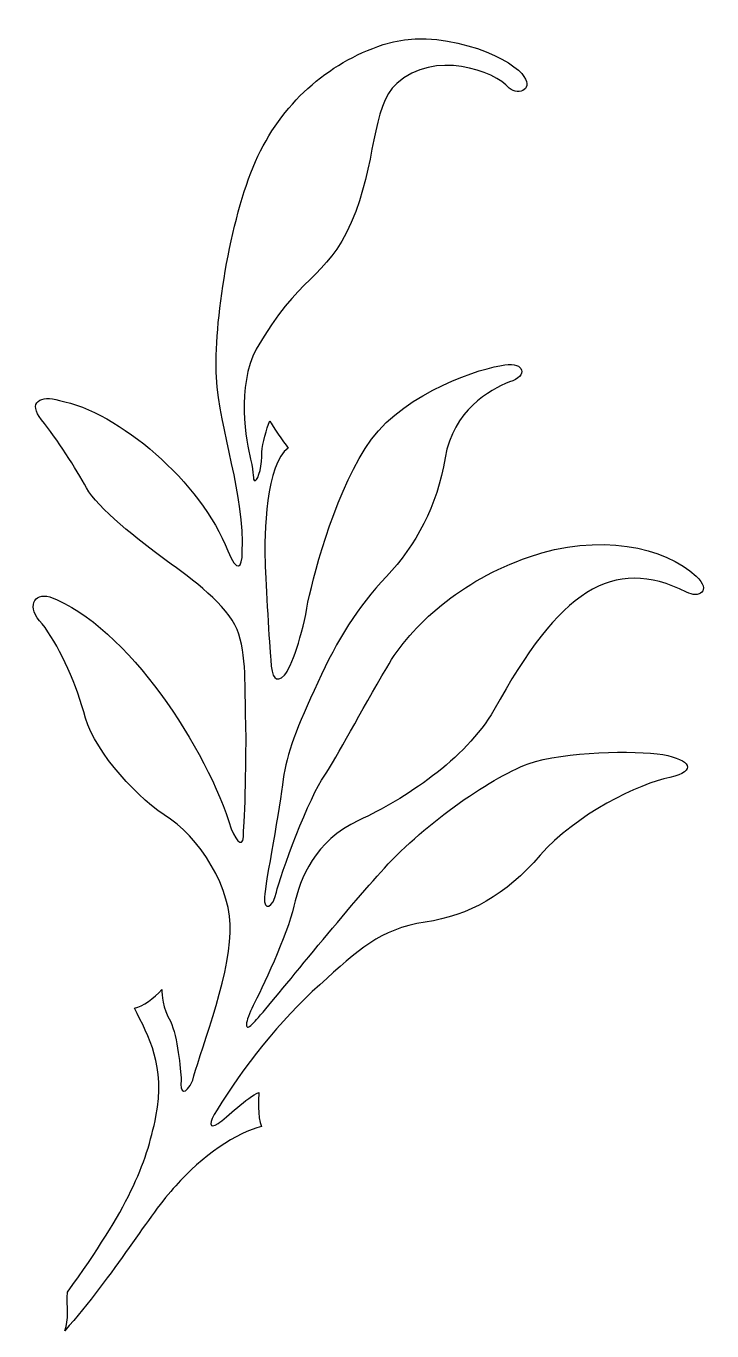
# Model space of a CAD drawing. Header units: centimetres. Extents: x -4.8 to 4.9, y -9.1 to 9.3.
import ezdxf

# ---------------------------------------------------------------- set-up
doc = ezdxf.new("R2010")
doc.units = ezdxf.units.CM
doc.header["$MEASUREMENT"] = 0
doc.layers.add('Camada 1', color=7, linetype='Continuous')

msp = doc.modelspace()

# ---------------------------------------------------------------- linework, layer by layer
at = {"layer": 'Camada 1'}
msp.add_open_spline([(-4.2609, -8.59668), (-4.27291, -8.80149), (-4.23227, -8.98226), (-4.29852, -9.14492), (-4.29852, -9.14492), (-3.59666, -8.35122), (-3.09512, -7.47913), (-2.7261, -7.0921), (-2.7261, -7.0921), (-2.36613, -6.67483), (-1.84803, -6.32692), (-1.51214, -6.25311), (-1.51214, -6.25311), (-1.57389, -6.1101), (-1.55283, -5.83591), (-1.54831, -5.76966), (-1.54831, -5.76966), (-1.71849, -5.84044), (-1.99863, -6.12214), (-2.12664, -6.21096), (-2.12664, -6.21096), (-2.25771, -6.29682), (-2.26825, -6.20342), (-2.14169, -6.01673), (-2.14169, -6.01673), (-1.78778, -5.43388), (-1.24555, -4.74252), (-0.68823, -4.24553), (-0.68823, -4.24553), (-0.13102, -3.74843), (0.14912, -3.46231), (0.80585, -3.35836), (0.80585, -3.35836), (1.42937, -3.262), (1.94298, -2.98183), (2.4355, -2.40956), (2.4355, -2.40956), (2.92948, -1.83872), (3.84068, -1.39142), (4.27152, -1.31154), (4.27152, -1.31154), (4.66157, -1.21663), (4.5637, -1.05847), (4.16905, -0.98769), (4.16905, -0.98769), (3.77593, -0.92443), (2.78343, -0.93797), (2.2623, -1.11876), (2.2623, -1.11876), (1.71255, -1.31908), (0.71401, -2.02996), (0.17781, -2.65194), (0.17781, -2.65194), (-0.37348, -3.2499), (-1.39612, -4.54069), (-1.60395, -4.7621), (-1.60395, -4.7621), (-1.78474, -4.96691), (-1.73952, -4.75302), (-1.62956, -4.53916), (-1.62956, -4.53916), (-1.51661, -4.32527), (-1.14908, -3.54208), (-1.05272, -3.13245), (-1.05272, -3.13245), (-0.95636, -2.72729), (-0.76959, -2.21818), (-0.13099, -1.91701), (-0.13099, -1.91701), (0.50769, -1.62023), (1.37063, -1.05844), (1.77883, -0.35814), (1.77883, -0.35814), (2.70209, 1.3258), (3.45219, 1.8393), (4.50496, 1.31223), (4.50496, 1.31223), (4.67821, 1.21886), (4.8649, 1.32874), (4.64204, 1.5366), (4.64204, 1.5366), (4.20677, 1.95377), (3.25787, 2.15562), (2.26984, 1.80925), (2.26984, 1.80925), (1.312, 1.4764), (0.60855, 0.84984), (0.26065, 0.24286), (0.26065, 0.24286), (-0.10834, -0.37769), (-0.43968, -1.01629), (-0.62338, -1.29339), (-0.62338, -1.29339), (-0.82076, -1.54342), (-1.25902, -2.72127), (-1.30119, -2.93656), (-1.30119, -2.93656), (-1.34487, -3.15503), (-1.48497, -3.21675), (-1.47142, -3.00747), (-1.47142, -3.00747), (-1.45782, -2.80406), (-1.24547, -1.71667), (-1.20483, -1.33557), (-1.20483, -1.33557), (-1.15361, -0.98317), (-1.01653, -0.59159), (-0.71231, 0.03346), (-0.71231, 0.03346), (-0.43815, 0.64647), (-0.15809, 1.09531), (0.25765, 1.53508), (0.25765, 1.53508), (0.67186, 1.97342), (0.97457, 2.53063), (1.08749, 3.21145), (1.08749, 3.21145), (1.20351, 3.89066), (1.71558, 4.17236), (1.99872, 4.28828), (1.99872, 4.28828), (2.26677, 4.3666), (2.20954, 4.57752), (1.93242, 4.52781), (1.93242, 4.52781), (1.61463, 4.49466), (0.53172, 4.14223), (0.04671, 3.47646), (0.04671, 3.47646), (-0.43973, 2.8063), (-0.7545, 1.64507), (-0.85391, 1.1721), (-0.85391, 1.1721), (-0.92622, 0.70675), (-1.09796, 0.23979), (-1.18681, 0.13591), (-1.18681, 0.13591), (-1.30577, 0.01838), (-1.37054, 0.09069), (-1.37956, 0.35427), (-1.37956, 0.35427), (-1.40369, 0.57721), (-1.44735, 1.389), (-1.4624, 1.74894), (-1.4624, 1.74894), (-1.47748, 2.10896), (-1.44885, 3.15118), (-1.1341, 3.34845), (-1.1341, 3.34845), (-1.20636, 3.44936), (-1.35699, 3.65725), (-1.39315, 3.73863), (-1.39315, 3.73863), (-1.44284, 3.61814), (-1.49703, 3.42677), (-1.50758, 3.29275), (-1.50758, 3.29275), (-1.50311, 3.12715), (-1.54827, 2.91022), (-1.60399, 2.88759), (-1.60399, 2.88759), (-1.64622, 2.90267), (-1.61005, 2.98099), (-1.66574, 3.19334), (-1.66574, 3.19334), (-1.73051, 3.42829), (-1.86907, 4.23717), (-1.58589, 4.75221), (-1.58589, 4.75221), (-0.991, 5.80351), (-0.59788, 5.73421), (-0.24091, 6.54603), (-0.24091, 6.54603), (0.11604, 7.35939), (0.04071, 8.19375), (0.40216, 8.5131), (0.40216, 8.5131), (0.93082, 8.99655), (1.79236, 8.6923), (1.99421, 8.44531), (1.99421, 8.44531), (2.1373, 8.33837), (2.36169, 8.43026), (2.17193, 8.65166), (2.17193, 8.65166), (1.97008, 8.89717), (0.99562, 9.32492), (0.20946, 9.06282), (0.20946, 9.06282), (-0.5813, 8.79924), (-1.23649, 8.22692), (-1.59648, 7.40756), (-1.59648, 7.40756), (-1.95795, 6.60029), (-2.1929, 5.10018), (-2.15073, 4.35461), (-2.15073, 4.35461), (-2.10551, 3.6106), (-1.74253, 2.66173), (-1.78473, 1.88158), (-1.78473, 1.88158), (-1.78473, 1.64663), (-1.85699, 1.58329), (-1.99108, 1.89513), (-1.99108, 1.89513), (-2.36007, 2.86959), (-3.5454, 3.87114), (-4.37379, 4.02473), (-4.37379, 4.02473), (-4.64189, 4.11059), (-4.82715, 3.99917), (-4.6253, 3.75218), (-4.6253, 3.75218), (-4.40842, 3.47955), (-4.13736, 3.06238), (-3.98972, 2.78669), (-3.98972, 2.78669), (-3.84364, 2.51557), (-3.2427, 2.0367), (-2.86315, 1.76254), (-2.86315, 1.76254), (-2.4821, 1.48999), (-1.99857, 1.12698), (-1.85702, 0.78512), (-1.85702, 0.78512), (-1.71698, 0.44616), (-1.75008, -0.10359), (-1.73653, -0.459), (-1.73653, -0.459), (-1.72148, -0.82201), (-1.74254, -1.79343), (-1.76516, -2.07052), (-1.76516, -2.07052), (-1.75463, -2.33116), (-1.85702, -2.24073), (-1.9414, -2.04036), (-1.9414, -2.04036), (-2.27575, -0.91834), (-3.40986, 0.83487), (-4.50937, 1.24447), (-4.50937, 1.24447), (-4.73831, 1.31228), (-4.84526, 1.09842), (-4.6178, 0.8649), (-4.6178, 0.8649), (-4.40243, 0.58635), (-4.15994, 0.08779), (-4.02892, -0.38364), (-4.02892, -0.38364), (-3.93706, -0.84603), (-3.35114, -1.53288), (-2.89026, -1.84014), (-2.89026, -1.84014), (-2.39925, -2.13377), (-1.91426, -2.89742), (-1.95797, -3.51043), (-1.95797, -3.51043), (-1.96096, -4.143), (-2.42636, -5.33582), (-2.48661, -5.59339), (-2.48661, -5.59339), (-2.58601, -5.83294), (-2.6779, -5.77265), (-2.65078, -5.59492), (-2.65078, -5.59492), (-2.65377, -5.43228), (-2.702, -4.98794), (-2.79987, -4.76204), (-2.79987, -4.76204), (-2.91134, -4.57678), (-2.92489, -4.38104), (-2.92187, -4.3132), (-2.92187, -4.3132), (-3.03935, -4.43073), (-3.18698, -4.55723), (-3.31046, -4.57678), (-3.31046, -4.57678), (-3.10559, -4.98794), (-2.86916, -5.38863), (-3.00619, -6.10856), (-3.00619, -6.10856), (-3.14635, -6.79839), (-3.39339, -7.40386), (-4.2609, -8.59668)], degree=3, knots=[0, 0, 0, 0, 0.01388889, 0.01388889, 0.01388889, 0.01388889, 0.02777778, 0.02777778, 0.02777778, 0.02777778, 0.04166667, 0.04166667, 0.04166667, 0.04166667, 0.05555556, 0.05555556, 0.05555556, 0.05555556, 0.06944444, 0.06944444, 0.06944444, 0.06944444, 0.08333333, 0.08333333, 0.08333333, 0.08333333, 0.09722222, 0.09722222, 0.09722222, 0.09722222, 0.11111111, 0.11111111, 0.11111111, 0.11111111, 0.125, 0.125, 0.125, 0.125, 0.13888889, 0.13888889, 0.13888889, 0.13888889, 0.15277778, 0.15277778, 0.15277778, 0.15277778, 0.16666667, 0.16666667, 0.16666667, 0.16666667, 0.18055556, 0.18055556, 0.18055556, 0.18055556, 0.19444444, 0.19444444, 0.19444444, 0.19444444, 0.20833333, 0.20833333, 0.20833333, 0.20833333, 0.22222222, 0.22222222, 0.22222222, 0.22222222, 0.23611111, 0.23611111, 0.23611111, 0.23611111, 0.25, 0.25, 0.25, 0.25, 0.26388889, 0.26388889, 0.26388889, 0.26388889, 0.27777778, 0.27777778, 0.27777778, 0.27777778, 0.29166667, 0.29166667, 0.29166667, 0.29166667, 0.30555556, 0.30555556, 0.30555556, 0.30555556, 0.31944444, 0.31944444, 0.31944444, 0.31944444, 0.33333333, 0.33333333, 0.33333333, 0.33333333, 0.34722222, 0.34722222, 0.34722222, 0.34722222, 0.36111111, 0.36111111, 0.36111111, 0.36111111, 0.375, 0.375, 0.375, 0.375, 0.38888889, 0.38888889, 0.38888889, 0.38888889, 0.40277778, 0.40277778, 0.40277778, 0.40277778, 0.41666667, 0.41666667, 0.41666667, 0.41666667, 0.43055556, 0.43055556, 0.43055556, 0.43055556, 0.44444444, 0.44444444, 0.44444444, 0.44444444, 0.45833333, 0.45833333, 0.45833333, 0.45833333, 0.47222222, 0.47222222, 0.47222222, 0.47222222, 0.48611111, 0.48611111, 0.48611111, 0.48611111, 0.5, 0.5, 0.5, 0.5, 0.51388889, 0.51388889, 0.51388889, 0.51388889, 0.52777778, 0.52777778, 0.52777778, 0.52777778, 0.54166667, 0.54166667, 0.54166667, 0.54166667, 0.55555556, 0.55555556, 0.55555556, 0.55555556, 0.56944444, 0.56944444, 0.56944444, 0.56944444, 0.58333333, 0.58333333, 0.58333333, 0.58333333, 0.59722222, 0.59722222, 0.59722222, 0.59722222, 0.61111111, 0.61111111, 0.61111111, 0.61111111, 0.625, 0.625, 0.625, 0.625, 0.63888889, 0.63888889, 0.63888889, 0.63888889, 0.65277778, 0.65277778, 0.65277778, 0.65277778, 0.66666667, 0.66666667, 0.66666667, 0.66666667, 0.68055556, 0.68055556, 0.68055556, 0.68055556, 0.69444444, 0.69444444, 0.69444444, 0.69444444, 0.70833333, 0.70833333, 0.70833333, 0.70833333, 0.72222222, 0.72222222, 0.72222222, 0.72222222, 0.73611111, 0.73611111, 0.73611111, 0.73611111, 0.75, 0.75, 0.75, 0.75, 0.76388889, 0.76388889, 0.76388889, 0.76388889, 0.77777778, 0.77777778, 0.77777778, 0.77777778, 0.79166667, 0.79166667, 0.79166667, 0.79166667, 0.80555556, 0.80555556, 0.80555556, 0.80555556, 0.81944444, 0.81944444, 0.81944444, 0.81944444, 0.83333333, 0.83333333, 0.83333333, 0.83333333, 0.84722222, 0.84722222, 0.84722222, 0.84722222, 0.86111111, 0.86111111, 0.86111111, 0.86111111, 0.875, 0.875, 0.875, 0.875, 0.88888889, 0.88888889, 0.88888889, 0.88888889, 0.90277778, 0.90277778, 0.90277778, 0.90277778, 0.91666667, 0.91666667, 0.91666667, 0.91666667, 0.93055556, 0.93055556, 0.93055556, 0.93055556, 0.94444444, 0.94444444, 0.94444444, 0.94444444, 0.95833333, 0.95833333, 0.95833333, 0.95833333, 0.97222222, 0.97222222, 0.97222222, 0.97222222, 1, 1, 1, 1], dxfattribs=at)

doc.saveas('drawing.dxf')
